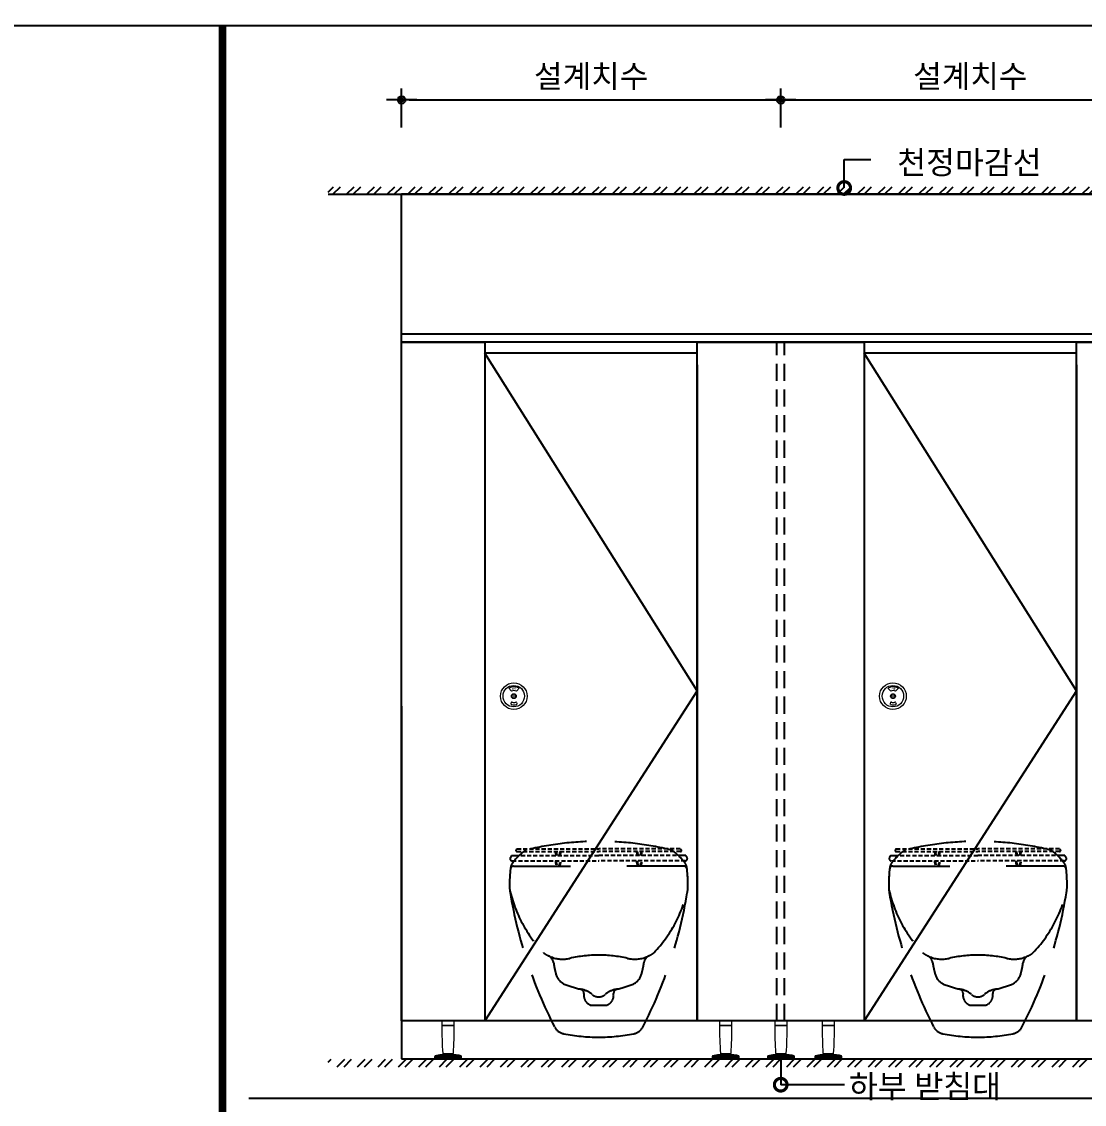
# Model space of a CAD drawing. Extents: x -256 to 8104, y -176 to 5714.
# Drawn here: x 2219 to 3621, y 4116 to 5543 of the extents above; entities that cross this region are included whole.
import ezdxf
from ezdxf.enums import TextEntityAlignment as Align

# ---------------------------------------------------------------- set-up
doc = ezdxf.new("R2010")
doc.units = 0
doc.header["$LTSCALE"] = 30
doc.linetypes.add('HIDDEN', pattern=[0.375, 0.25, -0.125])
doc.layers.get('0').update_dxf_attribs({"linetype": 'CONTINUOUS'})
doc.layers.get('DEFPOINTS').update_dxf_attribs({"linetype": 'CONTINUOUS'})
for name, color, linetype in [('DIM', 7, 'CONTINUOUS'), ('FIN', 5, 'CONTINUOUS'), ('HAT', 8, 'CONTINUOUS'), ('HID', 9, 'HIDDEN'), ('문자', 3, 'CONTINUOUS'), ('부자재', 4, 'CONTINUOUS'), ('잠금쇠(회전형)', 4, 'CONTINUOUS'), ('치수', 1, 'CONTINUOUS'), ('판넬', 2, 'CONTINUOUS'), ('해치', 8, 'CONTINUOUS')]:
    doc.layers.add(name, color=color, linetype=linetype)
doc.styles.add('HDW', font='gulim.ttc')
doc.styles.add('돋움', font='malgun.ttf')
doc.dimstyles.new('10', dxfattribs={"dimscale": 10, "dimtxt": 3, "dimasz": 1, "dimexe": 1.5, "dimexo": 2, "dimgap": 1, "dimtad": 1, "dimdec": 0, "dimlunit": 6, "dimtxsty": '돋움', "dimblk": 'DIMDOT', "dimcen": -1, "dimdle": 1.5, "dimclrt": 3, "dimazin": 3, "dimtfac": 1, "dimtdec": 0, "dimtix": 1, "dimtmove": 2, "dimatfit": 3, "dimldrblk": 'DIMDOT', "dimarcsym": 0})

# ---------------------------------------------------------------- blocks, each defined once
blk = doc.blocks.new('DIMDOT')
at = {"linetype": 'Continuous'}
blk.add_line((-2, 0), (2, 0), dxfattribs=at)
for radius in [0.5, 0.25]:
    blk.add_circle((0, 0), radius, dxfattribs=at)
blk = doc.blocks.new('*D368')
at = {"layer": 'DEFPOINTS', "color": 0}
for p in [(141693.7, 5653.9), (141193.7, 5597.6), (141693.7, 5597.6)]:
    blk.add_point(p, dxfattribs=at)
at = {"layer": 'DIM', "color": 0, "lineweight": -2, "ltscale": 10}
for p, q in [((141193.7, 5617.6), (141193.7, 5668.9)), ((141693.7, 5617.6), (141693.7, 5668.9)), ((141203.7, 5653.9), (141683.7, 5653.9))]:
    blk.add_line(p, q, dxfattribs=at)
at = {"layer": 'DIM', "color": 0, "lineweight": -2, "xscale": 10, "yscale": 10, "zscale": 10, "rotation": 180}
blk.add_blockref('DIMDOT', (141193.7, 5653.9), dxfattribs=at)
at = {"layer": 'DIM', "color": 0, "lineweight": -2, "xscale": 10, "yscale": 10, "zscale": 10}
blk.add_blockref('DIMDOT', (141693.7, 5653.9), dxfattribs=at)
at = {"layer": 'DIM', "color": 3, "insert": (141443.7, 5683.5), "char_height": 30, "attachment_point": 5, "style": '돋움'}
blk.add_mtext('설계치수', dxfattribs=at)
blk = doc.blocks.new('*D369')
at = {"layer": 'DEFPOINTS', "color": 0}
for p in [(142193.7, 5653.9), (141693.7, 5597.6), (142193.7, 5597.6)]:
    blk.add_point(p, dxfattribs=at)
at = {"layer": 'DIM', "color": 0, "lineweight": -2, "ltscale": 10}
for p, q in [((141693.7, 5617.6), (141693.7, 5668.9)), ((142193.7, 5617.6), (142193.7, 5668.9)), ((141703.7, 5653.9), (142183.7, 5653.9))]:
    blk.add_line(p, q, dxfattribs=at)
at = {"layer": 'DIM', "color": 0, "lineweight": -2, "xscale": 10, "yscale": 10, "zscale": 10, "rotation": 180}
blk.add_blockref('DIMDOT', (141693.7, 5653.9), dxfattribs=at)
at = {"layer": 'DIM', "color": 0, "lineweight": -2, "xscale": 10, "yscale": 10, "zscale": 10}
blk.add_blockref('DIMDOT', (142193.7, 5653.9), dxfattribs=at)
at = {"layer": 'DIM', "color": 3, "insert": (141943.7, 5683.5), "char_height": 30, "attachment_point": 5, "style": '돋움'}
blk.add_mtext('설계치수', dxfattribs=at)
blk = doc.blocks.new('A$C460A2A32')
at = {"color": 0}
for p, q in [((2.8, 20), (0.5, 16)), ((2.8, 20), (8.6, 20)), ((8.6, 20), (162.3, 20)), ((12.8, 32), (11.2, 30.4)), ((12.6, 27), (162.3, 27)), ((12.8, 32), (162.3, 32)), ((311.8, 32), (162.3, 32)), ((312, 27), (162.3, 27)), ((316, 20), (162.3, 20)), ((311.8, 32), (313.4, 30.4)), ((321.8, 20), (316, 20)), ((321.8, 20), (324.1, 16)), ((3.9, 10), (162.3, 10)), ((320.7, 10), (162.3, 10))]:
    blk.add_line(p, q, dxfattribs=at)
for centre, radius, start, end in [((12.6, 29), 2, 135, 270), ((108.9, 28.2), 26, 182.6717, 198.4118), ((107.4, 28.2), 23, 183.0205, 200.9186), ((68.6, 28.2), 23, 339.0814, 356.9795), ((67.1, 28.2), 26, 341.5882, 357.3283), ((257.5, 28.2), 26, 182.6717, 198.4118), ((256, 28.2), 23, 183.0205, 200.9186), ((217.2, 28.2), 23, 339.0814, 356.9795), ((215.7, 28.2), 26, 341.5882, 357.3283), ((312, 29), 2, 270, 45), ((3.9, 14), 4, 150.0107, 270), ((108.9, 10), 26, 180, 202.6199), ((107.4, 10), 23, 180, 205.7715), ((68.6, 10), 23, 334.2285, 0), ((67.1, 10), 26, 337.3801, 0), ((257.5, 10), 26, 180, 202.6199), ((256, 10), 23, 180, 205.7715), ((217.2, 10), 23, 334.2285, 0), ((215.7, 10), 26, 337.3801, 0), ((320.7, 14), 4, 270, 29.9893)]:
    blk.add_arc(centre, radius, start, end, dxfattribs=at)
blk = doc.blocks.new('_DOTSMALL')
at = {"color": 0, "linetype": 'ByBlock', "const_width": 0.5}
blk.add_lwpolyline([(-0.0625, 0, 1), (0.0625, 0, 1)], format="xyb", close=True, dxfattribs=at)
blk = doc.blocks.new('A$C63EC304E')
at = {"layer": '치수', "color": 1, "xscale": 2.5, "yscale": 2.5, "zscale": 2.5, "rotation": 234.3098741996962}
blk.add_blockref('_DOTSMALL', (0.31, 0.31), dxfattribs=at)
blk = doc.blocks.new('A$C2BC9653E')
at = {"layer": '치수', "xscale": 0.3333333333333333, "yscale": 0.3333333333333333, "zscale": 0.3333333333333333}
blk.add_blockref('A$C63EC304E', (0, 0), dxfattribs=at)
blk = doc.blocks.new('A$C7FC71301')
at = {"layer": '치수', "rotation": 180}
blk.add_blockref('A$C2BC9653E', (0.208, 0.208), dxfattribs=at)
blk = doc.blocks.new('A$C4A20372B')
at = {"layer": '치수'}
blk.add_blockref('A$C7FC71301', (0, 0), dxfattribs=at)
blk = doc.blocks.new('A$C566469F5')
at = {"layer": '치수'}
blk.add_blockref('A$C4A20372B', (0, 0), dxfattribs=at)
blk = doc.blocks.new('A$C7E317CD4')
at = {"layer": '해치', "xscale": 2, "yscale": 2, "zscale": 2}
blk.add_blockref('A$C566469F5', (0, 0), dxfattribs=at)
blk = doc.blocks.new('A$C601D7F27')
at = {"layer": '치수'}
blk.add_blockref('A$C7E317CD4', (0, 0), dxfattribs=at)
blk = doc.blocks.new('A$C38802C08')
at = {"layer": '치수'}
blk.add_blockref('A$C601D7F27', (0, 0), dxfattribs=at)
blk = doc.blocks.new('BASIC_14', base_point=(138473.5, 213.7))
at = {"layer": 'HAT'}
h = blk.add_hatch(dxfattribs=at)
h.set_pattern_fill('ANSI32', color=256, scale=2, style=0)
h.set_pattern_definition([(45, (129857.61, -103.52), (-13.470384, 13.470384), []), (45, (129866.59, -103.52), (-13.470384, 13.470384), [])])
h.paths.add_polyline_path([(141097, 5539.5), (142790.6, 5539.5), (142790.6, 5529.5), (141097, 5529.5)])
h = blk.add_hatch(dxfattribs=at)
h.set_pattern_fill('ANSI32', color=256, scale=2, style=0)
h.set_pattern_definition([(45, (129857.61, 78.46), (-13.470384, 13.470384), []), (45, (129866.59, 78.46), (-13.470384, 13.470384), [])])
h.paths.add_polyline_path([(141097, 4379.2), (142790.6, 4379.2), (142790.6, 4389.2), (141097, 4389.2)])
at = {"color": 2}
blk.add_line((141097, 5529.5), (142790.6, 5529.5), dxfattribs=at)
for p, q in [((141193.7, 4868.3), (141193.7, 5529.5)), ((141193.7, 4854.6), (141193.7, 4389.7)), ((141193.7, 4389.7), (142693.7, 4389.7))]:
    blk.add_line(p, q)
at = {"color": 8}
blk.add_line((140992.3, 4337.9), (144340.1, 4337.9), dxfattribs=at)
at = {"color": 8, "const_width": 10}
blk.add_lwpolyline([(140957.6, 2983), (140957.6, 5752.1)], dxfattribs=at)
at = {"color": 2}
for points in [[(138472.8, 5752.1), (145725.1, 5752.1), (145725.1, 213.8), (138472.8, 213.8)], [(138472.8, 5752.1), (145725.1, 5752.1), (145725.1, 213.8), (138472.8, 213.8)], [(138472.8, 5752.1), (146454.7, 5752.1), (146454.7, 213.8), (138472.8, 213.8)], [(141193.7, 5345.7), (142693.7, 5345.7), (142693.7, 5334.7), (141193.7, 5334.7)]]:
    blk.add_lwpolyline(points, close=True, dxfattribs=at)
at = {"layer": 'FIN', "color": 4, "linetype": 'Continuous', "lineweight": 15}
for p, q in [((141247.1, 4439.7), (141263, 4439.7)), ((141613.2, 4439.7), (141629.1, 4439.7)), ((141686, 4439.7), (141702, 4439.7)), ((141748.5, 4439.7), (141764.4, 4439.7)), ((141247, 4439.4), (141247, 4439.4)), ((141247.1, 4433.6), (141262.9, 4433.6)), ((141263.2, 4433.8), (141263.1, 4439.4)), ((141613.1, 4439.4), (141613.1, 4439.4)), ((141613.3, 4433.6), (141629, 4433.6)), ((141629.3, 4433.8), (141629.2, 4439.4)), ((141686, 4439.4), (141686, 4439.4)), ((141686.1, 4433.6), (141701.9, 4433.6)), ((141702.2, 4433.8), (141702.1, 4439.4)), ((141748.4, 4439.4), (141748.4, 4439.4)), ((141748.6, 4433.6), (141764.4, 4433.6)), ((141764.6, 4433.8), (141764.5, 4439.4)), ((141248, 4396.8), (141248.6, 4396.2)), ((141261.5, 4396.2), (141262.1, 4396.8)), ((141614.1, 4396.8), (141614.7, 4396.2)), ((141627.6, 4396.2), (141628.2, 4396.8)), ((141687, 4396.8), (141687.6, 4396.2)), ((141700.4, 4396.2), (141701.1, 4396.8)), ((141749.4, 4396.8), (141750, 4396.2)), ((141762.9, 4396.2), (141763.5, 4396.8)), ((141237.8, 4393.6), (141237.2, 4392.4)), ((141237.2, 4392.4), (141237.2, 4391.1)), ((141237.2, 4391.1), (141237.2, 4389.7)), ((141237.2, 4389.7), (141272.8, 4389.7)), ((141261.5, 4396.2), (141248.6, 4396.2)), ((141249.5, 4395.9), (141248.9, 4395.2)), ((141261.2, 4395.2), (141248.9, 4395.2)), ((141249.5, 4396.2), (141249.5, 4395.9)), ((141249.5, 4395.9), (141260.6, 4395.9)), ((141260.6, 4395.9), (141260.6, 4396.2)), ((141261.2, 4395.2), (141260.6, 4395.9)), ((141272.8, 4392.4), (141272.3, 4393.6)), ((141272.8, 4391.1), (141272.8, 4392.4)), ((141272.8, 4389.7), (141272.8, 4391.1)), ((141603.9, 4393.6), (141603.3, 4392.4)), ((141603.3, 4392.4), (141603.3, 4391.1)), ((141603.3, 4391.1), (141603.3, 4389.7)), ((141603.3, 4389.7), (141639, 4389.7)), ((141627.6, 4396.2), (141614.7, 4396.2)), ((141615.6, 4395.9), (141615, 4395.2)), ((141627.3, 4395.2), (141615, 4395.2)), ((141615.6, 4396.2), (141615.6, 4395.9)), ((141615.6, 4395.9), (141626.7, 4395.9)), ((141626.7, 4395.9), (141626.7, 4396.2)), ((141627.3, 4395.2), (141626.7, 4395.9)), ((141639, 4392.4), (141638.4, 4393.6)), ((141639, 4391.1), (141639, 4392.4)), ((141639, 4389.7), (141639, 4391.1)), ((141676.8, 4393.6), (141676.2, 4392.4)), ((141676.2, 4392.4), (141676.2, 4391.1)), ((141676.2, 4391.1), (141676.2, 4389.7)), ((141676.2, 4389.7), (141711.8, 4389.7)), ((141700.4, 4396.2), (141687.6, 4396.2)), ((141688.5, 4395.9), (141687.9, 4395.2)), ((141700.2, 4395.2), (141687.9, 4395.2)), ((141688.5, 4396.2), (141688.5, 4395.9)), ((141688.5, 4395.9), (141699.6, 4395.9)), ((141699.6, 4395.9), (141699.6, 4396.2)), ((141700.2, 4395.2), (141699.6, 4395.9)), ((141711.8, 4392.4), (141711.3, 4393.6)), ((141711.8, 4391.1), (141711.8, 4392.4)), ((141711.8, 4389.7), (141711.8, 4391.1)), ((141739.2, 4393.6), (141738.7, 4392.4)), ((141738.7, 4392.4), (141738.7, 4391.1)), ((141738.7, 4391.1), (141738.7, 4389.7)), ((141738.7, 4389.7), (141774.3, 4389.7)), ((141762.9, 4396.2), (141750, 4396.2)), ((141750.9, 4395.9), (141750.3, 4395.2)), ((141762.6, 4395.2), (141750.3, 4395.2)), ((141750.9, 4396.2), (141750.9, 4395.9)), ((141750.9, 4395.9), (141762, 4395.9)), ((141762, 4395.9), (141762, 4396.2)), ((141762.6, 4395.2), (141762, 4395.9)), ((141774.3, 4392.4), (141773.7, 4393.6)), ((141774.3, 4391.1), (141774.3, 4392.4)), ((141774.3, 4389.7), (141774.3, 4391.1))]:
    blk.add_line(p, q, dxfattribs=at)
at = {"layer": 'FIN', "linetype": 'Continuous', "lineweight": 15}
for p, q in [((141263.2, 4433.3), (141246.8, 4433.3)), ((141246.9, 4433.8), (141263.2, 4433.8)), ((141613, 4433.8), (141629.3, 4433.8)), ((141629.3, 4433.3), (141613, 4433.3)), ((141685.8, 4433.8), (141702.2, 4433.8)), ((141702.2, 4433.3), (141685.8, 4433.3)), ((141748.3, 4433.8), (141764.6, 4433.8)), ((141764.7, 4433.3), (141748.3, 4433.3)), ((141248, 4396.8), (141262.1, 4396.8)), ((141614.1, 4396.8), (141628.2, 4396.8)), ((141687, 4396.8), (141701.1, 4396.8)), ((141749.4, 4396.8), (141763.5, 4396.8)), ((141272.8, 4392.4), (141237.2, 4392.4)), ((141272.8, 4391.1), (141237.2, 4391.1)), ((141237.2, 4391.1), (141272.8, 4391.1)), ((141237.8, 4393.6), (141272.3, 4393.6)), ((141238.7, 4389.6), (141238.7, 4389.7)), ((141238.7, 4389.6), (141238.7, 4389.7)), ((141239.9, 4389.6), (141238.7, 4389.6)), ((141238.7, 4389.6), (141238.7, 4389.6)), ((141239.9, 4389.6), (141239.9, 4389.7)), ((141239.9, 4389.6), (141239.9, 4389.7)), ((141239.9, 4389.6), (141239.9, 4389.6)), ((141263.6, 4395.1), (141246.5, 4395.1)), ((141246.7, 4395.1), (141263.3, 4395.1)), ((141257.1, 4389.6), (141257.1, 4389.7)), ((141257.7, 4389.6), (141257.1, 4389.6)), ((141257.7, 4389.6), (141257.7, 4389.7)), ((141258.5, 4389.6), (141258.5, 4389.7)), ((141258.5, 4389.6), (141258.5, 4389.7)), ((141258.5, 4389.6), (141258.5, 4389.7)), ((141258.6, 4389.6), (141258.6, 4389.7)), ((141258.8, 4389.6), (141258.6, 4389.6)), ((141258.8, 4389.6), (141258.8, 4389.7)), ((141258.9, 4389.6), (141258.8, 4389.6)), ((141258.9, 4389.6), (141258.9, 4389.7)), ((141259, 4389.6), (141258.9, 4389.6)), ((141259, 4389.6), (141259, 4389.7)), ((141259, 4389.6), (141259, 4389.7)), ((141259, 4389.6), (141259, 4389.7)), ((141259, 4389.6), (141259, 4389.6)), ((141259, 4389.6), (141259, 4389.6)), ((141259.2, 4389.6), (141259.2, 4389.7)), ((141259.4, 4389.6), (141259.4, 4389.7)), ((141259.4, 4389.6), (141259.4, 4389.7)), ((141259.5, 4389.6), (141259.5, 4389.7)), ((141259.6, 4389.6), (141259.5, 4389.6)), ((141259.5, 4389.6), (141259.5, 4389.6)), ((141259.6, 4389.6), (141259.6, 4389.7)), ((141259.6, 4389.6), (141259.6, 4389.7)), ((141259.6, 4389.6), (141259.6, 4389.6)), ((141269.9, 4389.6), (141269.9, 4389.7)), ((141270.1, 4389.6), (141270.1, 4389.7)), ((141270.5, 4389.6), (141270.5, 4389.7)), ((141271, 4389.6), (141271, 4389.7)), ((141271.2, 4389.6), (141271.2, 4389.7)), ((141639, 4392.4), (141603.3, 4392.4)), ((141639, 4391.1), (141603.3, 4391.1)), ((141603.3, 4391.1), (141639, 4391.1)), ((141603.9, 4393.6), (141638.4, 4393.6)), ((141604.8, 4389.6), (141604.8, 4389.7)), ((141604.8, 4389.6), (141604.8, 4389.7)), ((141606, 4389.6), (141604.8, 4389.6)), ((141604.8, 4389.6), (141604.8, 4389.6)), ((141606, 4389.6), (141606, 4389.7)), ((141606, 4389.6), (141606, 4389.7)), ((141606, 4389.6), (141606, 4389.6)), ((141629.7, 4395.1), (141612.6, 4395.1)), ((141612.8, 4395.1), (141629.5, 4395.1)), ((141623.2, 4389.6), (141623.2, 4389.7)), ((141623.8, 4389.6), (141623.2, 4389.6)), ((141623.8, 4389.6), (141623.8, 4389.7)), ((141624.6, 4389.6), (141624.6, 4389.7)), ((141624.6, 4389.6), (141624.6, 4389.7)), ((141624.6, 4389.6), (141624.6, 4389.7)), ((141624.7, 4389.6), (141624.7, 4389.7)), ((141624.9, 4389.6), (141624.7, 4389.6)), ((141624.9, 4389.6), (141624.9, 4389.7)), ((141625, 4389.6), (141624.9, 4389.6)), ((141625, 4389.6), (141625, 4389.7)), ((141625.1, 4389.6), (141625, 4389.6)), ((141625.1, 4389.6), (141625.1, 4389.7)), ((141625.1, 4389.6), (141625.1, 4389.7)), ((141625.1, 4389.6), (141625.1, 4389.6)), ((141625.2, 4389.6), (141625.1, 4389.6)), ((141625.2, 4389.6), (141625.2, 4389.7)), ((141625.3, 4389.6), (141625.3, 4389.7)), ((141625.6, 4389.6), (141625.6, 4389.7)), ((141625.6, 4389.6), (141625.6, 4389.7)), ((141625.6, 4389.6), (141625.6, 4389.7)), ((141625.7, 4389.6), (141625.6, 4389.6)), ((141625.6, 4389.6), (141625.6, 4389.6)), ((141625.7, 4389.6), (141625.7, 4389.7)), ((141625.8, 4389.6), (141625.7, 4389.6)), ((141625.8, 4389.6), (141625.8, 4389.7)), ((141636, 4389.6), (141636, 4389.7)), ((141636.2, 4389.6), (141636.2, 4389.7)), ((141636.7, 4389.6), (141636.7, 4389.7)), ((141637.1, 4389.6), (141637.1, 4389.7)), ((141637.3, 4389.6), (141637.3, 4389.7)), ((141711.8, 4392.4), (141676.2, 4392.4)), ((141711.8, 4391.1), (141676.2, 4391.1)), ((141676.2, 4391.1), (141711.8, 4391.1)), ((141676.8, 4393.6), (141711.3, 4393.6)), ((141677.7, 4389.6), (141677.7, 4389.7)), ((141677.7, 4389.6), (141677.7, 4389.7)), ((141678.9, 4389.6), (141677.7, 4389.6)), ((141677.7, 4389.6), (141677.7, 4389.6)), ((141678.9, 4389.6), (141678.9, 4389.7)), ((141678.9, 4389.6), (141678.9, 4389.7)), ((141678.9, 4389.6), (141678.9, 4389.6)), ((141702.5, 4395.1), (141685.5, 4395.1)), ((141685.7, 4395.1), (141702.3, 4395.1)), ((141696.1, 4389.6), (141696.1, 4389.7)), ((141696.6, 4389.6), (141696.1, 4389.6)), ((141696.6, 4389.6), (141696.6, 4389.7)), ((141697.5, 4389.6), (141697.5, 4389.7)), ((141697.5, 4389.6), (141697.5, 4389.7)), ((141697.5, 4389.6), (141697.5, 4389.7)), ((141697.6, 4389.6), (141697.6, 4389.7)), ((141697.8, 4389.6), (141697.6, 4389.6)), ((141697.8, 4389.6), (141697.8, 4389.7)), ((141697.9, 4389.6), (141697.8, 4389.6)), ((141697.9, 4389.6), (141697.9, 4389.7)), ((141698, 4389.6), (141697.9, 4389.6)), ((141698, 4389.6), (141698, 4389.7)), ((141698, 4389.6), (141698, 4389.7)), ((141698, 4389.6), (141698, 4389.7)), ((141698, 4389.6), (141698, 4389.6)), ((141698, 4389.6), (141698, 4389.6)), ((141698.2, 4389.6), (141698.2, 4389.7)), ((141698.4, 4389.6), (141698.4, 4389.7)), ((141698.4, 4389.6), (141698.4, 4389.7)), ((141698.5, 4389.6), (141698.4, 4389.6)), ((141698.5, 4389.6), (141698.5, 4389.7)), ((141698.6, 4389.6), (141698.5, 4389.6)), ((141698.6, 4389.6), (141698.6, 4389.7)), ((141698.6, 4389.6), (141698.6, 4389.7)), ((141698.6, 4389.6), (141698.6, 4389.6)), ((141708.9, 4389.6), (141708.9, 4389.7)), ((141709.1, 4389.6), (141709.1, 4389.7)), ((141709.5, 4389.6), (141709.5, 4389.7)), ((141710, 4389.6), (141710, 4389.7)), ((141710.2, 4389.6), (141710.2, 4389.7)), ((141774.3, 4392.4), (141738.7, 4392.4)), ((141774.3, 4391.1), (141738.7, 4391.1)), ((141738.7, 4391.1), (141774.3, 4391.1)), ((141739.2, 4393.6), (141773.7, 4393.6)), ((141740.1, 4389.6), (141740.1, 4389.7)), ((141740.1, 4389.6), (141740.1, 4389.7)), ((141741.4, 4389.6), (141740.1, 4389.6)), ((141740.1, 4389.6), (141740.1, 4389.6)), ((141741.4, 4389.6), (141741.4, 4389.7)), ((141741.4, 4389.6), (141741.4, 4389.7)), ((141741.4, 4389.6), (141741.4, 4389.6)), ((141765, 4395.1), (141747.9, 4395.1)), ((141748.2, 4395.1), (141764.8, 4395.1)), ((141758.5, 4389.6), (141758.5, 4389.7)), ((141759.1, 4389.6), (141758.5, 4389.6)), ((141759.1, 4389.6), (141759.1, 4389.7)), ((141759.9, 4389.6), (141759.9, 4389.7)), ((141759.9, 4389.6), (141759.9, 4389.7)), ((141759.9, 4389.6), (141759.9, 4389.7)), ((141760, 4389.6), (141760, 4389.7)), ((141760.3, 4389.6), (141760, 4389.6)), ((141760.3, 4389.6), (141760.3, 4389.7)), ((141760.3, 4389.6), (141760.3, 4389.7)), ((141760.4, 4389.6), (141760.3, 4389.6)), ((141760.3, 4389.6), (141760.3, 4389.6)), ((141760.4, 4389.6), (141760.4, 4389.7)), ((141760.5, 4389.6), (141760.4, 4389.6)), ((141760.5, 4389.6), (141760.5, 4389.7)), ((141760.5, 4389.6), (141760.5, 4389.7)), ((141760.5, 4389.6), (141760.5, 4389.6)), ((141760.7, 4389.6), (141760.7, 4389.7)), ((141760.9, 4389.6), (141760.9, 4389.7)), ((141760.9, 4389.6), (141760.9, 4389.7)), ((141761, 4389.6), (141760.9, 4389.6)), ((141761, 4389.6), (141761, 4389.7)), ((141761, 4389.6), (141761, 4389.7)), ((141761, 4389.6), (141761, 4389.6)), ((141761.1, 4389.6), (141761, 4389.6)), ((141761.1, 4389.6), (141761.1, 4389.7)), ((141771.3, 4389.6), (141771.3, 4389.7)), ((141771.6, 4389.6), (141771.6, 4389.7)), ((141772, 4389.6), (141772, 4389.7)), ((141772.4, 4389.6), (141772.4, 4389.7)), ((141772.6, 4389.6), (141772.6, 4389.7))]:
    blk.add_line(p, q, dxfattribs=at)
at = {"layer": 'FIN', "color": 4, "linetype": 'Continuous', "lineweight": 15}
for points in [[(141247.1, 4439.7, 0.124037), (141247, 4439.4, -0.001096), (141247, 4439.4), (141246.9, 4433.8)], [(141613.2, 4439.7, 0.124037), (141613.1, 4439.4, -0.001096), (141613.1, 4439.4), (141613, 4433.8)], [(141686, 4439.7, 0.124037), (141686, 4439.4, -0.001096), (141686, 4439.4), (141685.8, 4433.8)], [(141748.5, 4439.7, 0.124037), (141748.4, 4439.4, -0.001096), (141748.4, 4439.4), (141748.3, 4433.8)]]:
    blk.add_lwpolyline(points, format="xyb", dxfattribs=at)
at = {"layer": 'FIN', "color": 4, "linetype": 'Continuous', "lineweight": 15, "flags": 128}
for points in [[(141263.1, 4439.4, 0.118135), (141263, 4439.7, 0.118135)], [(141629.2, 4439.4, 0.118135), (141629.1, 4439.7, 0.118135)], [(141702.1, 4439.4, 0.118135), (141702, 4439.7, 0.118135)], [(141764.5, 4439.4, 0.118135), (141764.4, 4439.7, 0.118135)]]:
    blk.add_lwpolyline(points, format="xyb", dxfattribs=at)
at = {"layer": 'FIN', "color": 4, "linetype": 'Continuous', "lineweight": 15}
for centre, radius, start, end in [((141247.1, 4433.3), 0.292, 90, 179.3579), ((141247.1, 4433.8), 0.292, 179.2415, 270), ((141825.5, 4433), 578.7, 179.9718, 183.5859), ((140709.1, 4432.2), 554.1, 356.3354, 0.1097), ((141262.9, 4433.8), 0.292, 270, 0.7585), ((141262.9, 4433.3), 0.292, 0.6421, 90), ((141613.3, 4433.8), 0.292, 179.2415, 270), ((141613.3, 4433.3), 0.292, 90, 179.3579), ((142191.7, 4433), 578.7, 179.9718, 183.5859), ((141075.2, 4432.2), 554.1, 356.3354, 0.1097), ((141629, 4433.8), 0.292, 270, 0.7585), ((141629, 4433.3), 0.292, 0.6421, 90), ((141686.1, 4433.8), 0.292, 179.2415, 270), ((141686.1, 4433.3), 0.292, 90, 179.3579), ((142264.5, 4433), 578.7, 179.9718, 183.5859), ((141148.1, 4432.2), 554.1, 356.3354, 0.1097), ((141701.9, 4433.8), 0.292, 270, 0.7585), ((141701.9, 4433.3), 0.292, 0.6421, 90), ((141748.6, 4433.8), 0.292, 179.2415, 270), ((141748.6, 4433.3), 0.292, 90, 179.3579), ((142327, 4433), 578.7, 179.9718, 183.5859), ((141210.5, 4432.2), 554.1, 356.3354, 0.1097), ((141764.4, 4433.8), 0.292, 270, 0.7585), ((141764.4, 4433.3), 0.292, 0.6421, 90), ((141249.5, 4351.4), 43.8, 93.8991, 105.5006), ((141249.5, 4361.9), 33.3, 91.0115, 94.7479), ((141246.7, 4394.9), 0.175, 94.7479, 116.6788), ((141260.6, 4361.9), 33.3, 85.2521, 88.9885), ((141263.3, 4394.9), 0.175, 63.3212, 85.2521), ((141260.6, 4351.4), 43.8, 80.5831, 86.1009), ((141260.6, 4351.4), 43.8, 74.4994, 78.127), ((141615.6, 4351.4), 43.8, 93.8991, 105.5006), ((141615.6, 4361.9), 33.3, 91.0115, 94.7479), ((141612.9, 4394.9), 0.175, 94.7479, 116.6788), ((141626.7, 4361.9), 33.3, 85.2521, 88.9885), ((141629.4, 4394.9), 0.175, 63.3212, 85.2521), ((141626.7, 4351.4), 43.8, 80.5831, 86.1009), ((141626.7, 4351.4), 43.8, 74.4994, 78.127), ((141688.5, 4351.4), 43.8, 93.8991, 105.5006), ((141685.7, 4394.9), 0.175, 94.7479, 116.6788), ((141688.5, 4361.9), 33.3, 91.0115, 94.7479), ((141699.6, 4361.9), 33.3, 85.2521, 88.9885), ((141702.3, 4394.9), 0.175, 63.3212, 85.2521), ((141699.6, 4351.4), 43.8, 80.5831, 86.1009), ((141699.6, 4351.4), 43.8, 74.4994, 78.127), ((141750.9, 4351.4), 43.8, 93.8991, 105.5006), ((141748.2, 4394.9), 0.175, 94.7479, 116.6788), ((141750.9, 4361.9), 33.3, 91.0115, 94.7479), ((141762, 4361.9), 33.3, 85.2521, 88.9885), ((141764.8, 4394.9), 0.175, 63.3212, 85.2521), ((141762, 4351.4), 43.8, 80.5831, 86.1009), ((141762, 4351.4), 43.8, 74.4994, 78.127)]:
    blk.add_arc(centre, radius, start, end, dxfattribs=at)
at = {"layer": 'FIN', "linetype": 'Continuous', "lineweight": 15}
for points, knots in [([(141258.6, 4389.6), (141258.5, 4389.6), (141258.5, 4389.6), (141258.5, 4389.6), (141258.5, 4389.6)], [0, 0, 0, 0, 0.561741, 1, 1, 1, 1]), ([(141258.5, 4389.6), (141258.5, 4389.6), (141258.5, 4389.6), (141258.5, 4389.6), (141258.5, 4389.6)], [0, 0, 0, 0, 0.557964, 1, 1, 1, 1]), ([(141259.2, 4389.6), (141259.2, 4389.6), (141259.1, 4389.6), (141259.1, 4389.6), (141259, 4389.6)], [0, 0, 0, 0, 0.560188, 1, 1, 1, 1]), ([(141259.4, 4389.6), (141259.4, 4389.6), (141259.3, 4389.6), (141259.3, 4389.6), (141259.2, 4389.6)], [0, 0, 0, 0, 0.559958, 1, 1, 1, 1]), ([(141270.1, 4389.6), (141270, 4389.6), (141269.9, 4389.6), (141269.9, 4389.6), (141269.9, 4389.6)], [0, 0, 0, 0, 0.558554, 1, 1, 1, 1]), ([(141270.3, 4389.6), (141270.2, 4389.6), (141270.1, 4389.6), (141270, 4389.6), (141270, 4389.6)], [0, 0, 0, 0, 0.558511, 1, 1, 1, 1]), ([(141270.5, 4389.6), (141270.5, 4389.6), (141270.3, 4389.6), (141270.2, 4389.6), (141270.1, 4389.6)], [0, 0, 0, 0, 0.559859, 1, 1, 1, 1]), ([(141271, 4389.6), (141270.9, 4389.6), (141270.8, 4389.6), (141270.6, 4389.6), (141270.5, 4389.6)], [0, 0, 0, 0, 0.558977, 1, 1, 1, 1]), ([(141271.2, 4389.6), (141271.2, 4389.6), (141271.2, 4389.6), (141271, 4389.6), (141271, 4389.6)], [0, 0, 0, 0, 0.559094, 1, 1, 1, 1]), ([(141624.7, 4389.6), (141624.7, 4389.6), (141624.6, 4389.6), (141624.6, 4389.6), (141624.6, 4389.6)], [0, 0, 0, 0, 0.561741, 1, 1, 1, 1]), ([(141624.6, 4389.6), (141624.6, 4389.6), (141624.6, 4389.6), (141624.6, 4389.6), (141624.6, 4389.6)], [0, 0, 0, 0, 0.557964, 1, 1, 1, 1]), ([(141625.3, 4389.6), (141625.3, 4389.6), (141625.2, 4389.6), (141625.2, 4389.6), (141625.2, 4389.6)], [0, 0, 0, 0, 0.560188, 1, 1, 1, 1]), ([(141625.6, 4389.6), (141625.5, 4389.6), (141625.4, 4389.6), (141625.4, 4389.6), (141625.3, 4389.6)], [0, 0, 0, 0, 0.559958, 1, 1, 1, 1]), ([(141636.2, 4389.6), (141636.2, 4389.6), (141636, 4389.6), (141636, 4389.6), (141636, 4389.6)], [0, 0, 0, 0, 0.558554, 1, 1, 1, 1]), ([(141636.4, 4389.6), (141636.3, 4389.6), (141636.2, 4389.6), (141636.2, 4389.6), (141636.1, 4389.6)], [0, 0, 0, 0, 0.558511, 1, 1, 1, 1]), ([(141636.7, 4389.6), (141636.6, 4389.6), (141636.4, 4389.6), (141636.3, 4389.6), (141636.2, 4389.6)], [0, 0, 0, 0, 0.559859, 1, 1, 1, 1]), ([(141637.1, 4389.6), (141637, 4389.6), (141636.9, 4389.6), (141636.7, 4389.6), (141636.7, 4389.6)], [0, 0, 0, 0, 0.558977, 1, 1, 1, 1]), ([(141637.3, 4389.6), (141637.3, 4389.6), (141637.3, 4389.6), (141637.2, 4389.6), (141637.1, 4389.6)], [0, 0, 0, 0, 0.559094, 1, 1, 1, 1]), ([(141697.6, 4389.6), (141697.5, 4389.6), (141697.5, 4389.6), (141697.5, 4389.6), (141697.5, 4389.6)], [0, 0, 0, 0, 0.561741, 1, 1, 1, 1]), ([(141697.5, 4389.6), (141697.5, 4389.6), (141697.5, 4389.6), (141697.5, 4389.6), (141697.5, 4389.6)], [0, 0, 0, 0, 0.557964, 1, 1, 1, 1]), ([(141698.2, 4389.6), (141698.2, 4389.6), (141698.1, 4389.6), (141698.1, 4389.6), (141698, 4389.6)], [0, 0, 0, 0, 0.560188, 1, 1, 1, 1]), ([(141698.4, 4389.6), (141698.4, 4389.6), (141698.3, 4389.6), (141698.2, 4389.6), (141698.2, 4389.6)], [0, 0, 0, 0, 0.559958, 1, 1, 1, 1]), ([(141709.1, 4389.6), (141709, 4389.6), (141708.9, 4389.6), (141708.9, 4389.6), (141708.9, 4389.6)], [0, 0, 0, 0, 0.558554, 1, 1, 1, 1]), ([(141709.3, 4389.6), (141709.2, 4389.6), (141709.1, 4389.6), (141709, 4389.6), (141709, 4389.6)], [0, 0, 0, 0, 0.558511, 1, 1, 1, 1]), ([(141709.5, 4389.6), (141709.5, 4389.6), (141709.3, 4389.6), (141709.2, 4389.6), (141709.1, 4389.6)], [0, 0, 0, 0, 0.559859, 1, 1, 1, 1]), ([(141710, 4389.6), (141709.9, 4389.6), (141709.8, 4389.6), (141709.6, 4389.6), (141709.5, 4389.6)], [0, 0, 0, 0, 0.558977, 1, 1, 1, 1]), ([(141710.2, 4389.6), (141710.2, 4389.6), (141710.2, 4389.6), (141710, 4389.6), (141710, 4389.6)], [0, 0, 0, 0, 0.559094, 1, 1, 1, 1]), ([(141760, 4389.6), (141760, 4389.6), (141760, 4389.6), (141760, 4389.6), (141759.9, 4389.6)], [0, 0, 0, 0, 0.561741, 1, 1, 1, 1]), ([(141759.9, 4389.6), (141759.9, 4389.6), (141759.9, 4389.6), (141759.9, 4389.6), (141759.9, 4389.6)], [0, 0, 0, 0, 0.557964, 1, 1, 1, 1]), ([(141760.7, 4389.6), (141760.6, 4389.6), (141760.6, 4389.6), (141760.5, 4389.6), (141760.5, 4389.6)], [0, 0, 0, 0, 0.560188, 1, 1, 1, 1]), ([(141760.9, 4389.6), (141760.8, 4389.6), (141760.8, 4389.6), (141760.7, 4389.6), (141760.7, 4389.6)], [0, 0, 0, 0, 0.559958, 1, 1, 1, 1]), ([(141771.6, 4389.6), (141771.5, 4389.6), (141771.4, 4389.6), (141771.4, 4389.6), (141771.3, 4389.6)], [0, 0, 0, 0, 0.558554, 1, 1, 1, 1]), ([(141771.7, 4389.6), (141771.7, 4389.6), (141771.5, 4389.6), (141771.5, 4389.6), (141771.4, 4389.6)], [0, 0, 0, 0, 0.558511, 1, 1, 1, 1]), ([(141772, 4389.6), (141771.9, 4389.6), (141771.7, 4389.6), (141771.6, 4389.6), (141771.6, 4389.6)], [0, 0, 0, 0, 0.559859, 1, 1, 1, 1]), ([(141772.4, 4389.6), (141772.4, 4389.6), (141772.2, 4389.6), (141772.1, 4389.6), (141772, 4389.6)], [0, 0, 0, 0, 0.558977, 1, 1, 1, 1]), ([(141772.6, 4389.6), (141772.6, 4389.6), (141772.6, 4389.6), (141772.5, 4389.6), (141772.4, 4389.6)], [0, 0, 0, 0, 0.559094, 1, 1, 1, 1])]:
    blk.add_open_spline(points, degree=3, knots=knots, dxfattribs=at)
for points in [[(141258.5, 4389.6), (141258.5, 4389.6)], [(141624.7, 4389.6), (141624.6, 4389.6)], [(141697.5, 4389.6), (141697.5, 4389.6)], [(141760, 4389.6), (141760, 4389.6)]]:
    blk.add_open_spline(points, degree=1, dxfattribs=at)
at = {"layer": 'FIN', "color": 4, "linetype": 'Continuous', "lineweight": 15}
for points, knots in [([(141267.7, 4394.6), (141267.7, 4394.6), (141267.7, 4394.6), (141267.8, 4394.6), (141267.8, 4394.6), (141267.8, 4394.6)], [0, 0, 0, 0, 0.110152, 0.664814, 1, 1, 1, 1]), ([(141267.8, 4394.6), (141267.8, 4394.6), (141267.9, 4394.6), (141267.9, 4394.6), (141268, 4394.6), (141268.1, 4394.5), (141268.2, 4394.5), (141268.2, 4394.5)], [0, 0, 0, 0, 0.2159727, 0.4318558, 0.6498983, 0.8698049, 1, 1, 1, 1]), ([(141268.2, 4394.5), (141268.2, 4394.5), (141268.4, 4394.5), (141268.5, 4394.4), (141268.5, 4394.4)], [0, 0, 0, 0, 0.405872, 1, 1, 1, 1]), ([(141268.5, 4394.5), (141268.5, 4394.5), (141268.4, 4394.5), (141268.2, 4394.5), (141268.2, 4394.5)], [0, 0, 0, 0, 0.585266, 1, 1, 1, 1]), ([(141268.2, 4394.5), (141268.2, 4394.5), (141268.2, 4394.5), (141268.2, 4394.5), (141268.2, 4394.5)], [0, 0, 0, 0, 0.495973, 1, 1, 1, 1]), ([(141269.9, 4394.2), (141269.7, 4394.2), (141269.2, 4394.3), (141268.8, 4394.4), (141268.5, 4394.5)], [0, 0, 0, 0, 0.528575, 1, 1, 1, 1]), ([(141268.5, 4394.4), (141268.5, 4394.4), (141268.5, 4394.4), (141268.5, 4394.4), (141268.5, 4394.4)], [0, 0, 0, 0, 0.517301, 1, 1, 1, 1]), ([(141268.5, 4394.4), (141268.8, 4394.4), (141269.2, 4394.3), (141269.7, 4394.2), (141269.9, 4394.2)], [0, 0, 0, 0, 0.470682, 1, 1, 1, 1]), ([(141269.9, 4394.2), (141269.9, 4394.2), (141269.9, 4394.2), (141269.9, 4394.2), (141269.9, 4394.2)], [0, 0, 0, 0, 0.529757, 1, 1, 1, 1]), ([(141633.9, 4394.6), (141633.9, 4394.6), (141634, 4394.6), (141634.1, 4394.6), (141634.2, 4394.6), (141634.3, 4394.5), (141634.3, 4394.5), (141634.3, 4394.5)], [0, 0, 0, 0, 0.2159727, 0.4318558, 0.6498983, 0.8698049, 1, 1, 1, 1]), ([(141633.9, 4394.6), (141633.9, 4394.6), (141633.9, 4394.6), (141633.9, 4394.6), (141633.9, 4394.6), (141633.9, 4394.6)], [0, 0, 0, 0, 0.110152, 0.664814, 1, 1, 1, 1]), ([(141634.3, 4394.5), (141634.4, 4394.5), (141634.5, 4394.5), (141634.6, 4394.4), (141634.7, 4394.4)], [0, 0, 0, 0, 0.405872, 1, 1, 1, 1]), ([(141634.7, 4394.5), (141634.6, 4394.5), (141634.5, 4394.5), (141634.4, 4394.5), (141634.3, 4394.5)], [0, 0, 0, 0, 0.585266, 1, 1, 1, 1]), ([(141634.3, 4394.5), (141634.3, 4394.5), (141634.3, 4394.5), (141634.3, 4394.5), (141634.3, 4394.5)], [0, 0, 0, 0, 0.495973, 1, 1, 1, 1]), ([(141636.1, 4394.2), (141635.8, 4394.2), (141635.3, 4394.3), (141634.9, 4394.4), (141634.7, 4394.5)], [0, 0, 0, 0, 0.528575, 1, 1, 1, 1]), ([(141634.7, 4394.4), (141634.7, 4394.4), (141634.7, 4394.4), (141634.7, 4394.4), (141634.7, 4394.4)], [0, 0, 0, 0, 0.517301, 1, 1, 1, 1]), ([(141634.7, 4394.4), (141634.9, 4394.4), (141635.3, 4394.3), (141635.8, 4394.2), (141636.1, 4394.2)], [0, 0, 0, 0, 0.470682, 1, 1, 1, 1]), ([(141636.1, 4394.2), (141636.1, 4394.2), (141636.1, 4394.2), (141636.1, 4394.2), (141636.1, 4394.2)], [0, 0, 0, 0, 0.529757, 1, 1, 1, 1]), ([(141706.7, 4394.6), (141706.7, 4394.6), (141706.7, 4394.6), (141706.8, 4394.6), (141706.8, 4394.6), (141706.8, 4394.6)], [0, 0, 0, 0, 0.110152, 0.664814, 1, 1, 1, 1]), ([(141706.8, 4394.6), (141706.8, 4394.6), (141706.8, 4394.6), (141706.9, 4394.6), (141707, 4394.6), (141707.1, 4394.5), (141707.2, 4394.5), (141707.2, 4394.5)], [0, 0, 0, 0, 0.2159727, 0.4318558, 0.6498983, 0.8698049, 1, 1, 1, 1]), ([(141707.2, 4394.5), (141707.2, 4394.5), (141707.3, 4394.5), (141707.5, 4394.4), (141707.5, 4394.4)], [0, 0, 0, 0, 0.405872, 1, 1, 1, 1]), ([(141707.5, 4394.5), (141707.5, 4394.5), (141707.3, 4394.5), (141707.2, 4394.5), (141707.2, 4394.5)], [0, 0, 0, 0, 0.585266, 1, 1, 1, 1]), ([(141707.2, 4394.5), (141707.2, 4394.5), (141707.2, 4394.5), (141707.2, 4394.5), (141707.2, 4394.5)], [0, 0, 0, 0, 0.495973, 1, 1, 1, 1]), ([(141708.9, 4394.2), (141708.7, 4394.2), (141708.2, 4394.3), (141707.8, 4394.4), (141707.5, 4394.5)], [0, 0, 0, 0, 0.528575, 1, 1, 1, 1]), ([(141707.5, 4394.4), (141707.5, 4394.4), (141707.5, 4394.4), (141707.5, 4394.4), (141707.5, 4394.4)], [0, 0, 0, 0, 0.517301, 1, 1, 1, 1]), ([(141707.5, 4394.4), (141707.8, 4394.4), (141708.2, 4394.3), (141708.7, 4394.2), (141708.9, 4394.2)], [0, 0, 0, 0, 0.470682, 1, 1, 1, 1]), ([(141708.9, 4394.2), (141708.9, 4394.2), (141708.9, 4394.2), (141708.9, 4394.2), (141708.9, 4394.2)], [0, 0, 0, 0, 0.529757, 1, 1, 1, 1]), ([(141769.2, 4394.6), (141769.3, 4394.6), (141769.3, 4394.6), (141769.4, 4394.6), (141769.5, 4394.6), (141769.6, 4394.5), (141769.6, 4394.5), (141769.6, 4394.5)], [0, 0, 0, 0, 0.2159727, 0.4318558, 0.6498983, 0.8698049, 1, 1, 1, 1]), ([(141769.2, 4394.6), (141769.2, 4394.6), (141769.2, 4394.6), (141769.2, 4394.6), (141769.2, 4394.6), (141769.2, 4394.6)], [0, 0, 0, 0, 0.110152, 0.664814, 1, 1, 1, 1]), ([(141769.6, 4394.5), (141769.7, 4394.5), (141769.8, 4394.5), (141769.9, 4394.4), (141770, 4394.4)], [0, 0, 0, 0, 0.405872, 1, 1, 1, 1]), ([(141770, 4394.5), (141769.9, 4394.5), (141769.8, 4394.5), (141769.7, 4394.5), (141769.6, 4394.5)], [0, 0, 0, 0, 0.585266, 1, 1, 1, 1]), ([(141769.6, 4394.5), (141769.6, 4394.5), (141769.6, 4394.5), (141769.6, 4394.5), (141769.6, 4394.5)], [0, 0, 0, 0, 0.495973, 1, 1, 1, 1]), ([(141771.4, 4394.2), (141771.1, 4394.2), (141770.7, 4394.3), (141770.2, 4394.4), (141770, 4394.5)], [0, 0, 0, 0, 0.528575, 1, 1, 1, 1]), ([(141770, 4394.4), (141770, 4394.4), (141770, 4394.4), (141770, 4394.4), (141770, 4394.4)], [0, 0, 0, 0, 0.517301, 1, 1, 1, 1]), ([(141770, 4394.4), (141770.2, 4394.4), (141770.7, 4394.3), (141771.1, 4394.2), (141771.4, 4394.2)], [0, 0, 0, 0, 0.470682, 1, 1, 1, 1]), ([(141771.4, 4394.2), (141771.4, 4394.2), (141771.4, 4394.2), (141771.4, 4394.2), (141771.4, 4394.2)], [0, 0, 0, 0, 0.529757, 1, 1, 1, 1])]:
    blk.add_open_spline(points, degree=3, knots=knots, dxfattribs=at)
for points in [[(141267.8, 4394.6), (141267.8, 4394.6)], [(141268.2, 4394.5), (141268.6, 4394.5)], [(141268.5, 4394.5), (141268.6, 4394.5)], [(141633.9, 4394.6), (141633.9, 4394.6)], [(141634.3, 4394.5), (141634.7, 4394.5)], [(141634.7, 4394.5), (141634.7, 4394.5)], [(141706.8, 4394.6), (141706.7, 4394.6)], [(141707.2, 4394.5), (141707.6, 4394.5)], [(141707.5, 4394.5), (141707.6, 4394.5)], [(141769.2, 4394.6), (141769.2, 4394.6)], [(141769.6, 4394.5), (141770, 4394.5)], [(141770, 4394.5), (141770, 4394.5)]]:
    blk.add_open_spline(points, degree=1, dxfattribs=at)
at = {"layer": 'HID', "ltscale": 3}
for p, q in [((141688.7, 4439.7), (141688.7, 5334.7)), ((141698.7, 4439.7), (141698.7, 5334.7))]:
    blk.add_line(p, q, dxfattribs=at)
at = {"layer": 'HID', "ltscale": 10}
for p, q in [((141341.5, 4643.7), (141453.7, 4643.7)), ((141565.9, 4643.7), (141453.7, 4643.7)), ((141841.5, 4643.7), (141953.7, 4643.7)), ((142065.9, 4643.7), (141953.7, 4643.7))]:
    blk.add_line(p, q, dxfattribs=at)
for centre, radius, start, end in [((141453.7, 4273.3), 403.1, 76.2923, 103.7077), ((141953.7, 4273.3), 403.1, 76.2923, 103.7077), ((141411.3, 4593), 90, 128.0065, 143.1013), ((141359.6, 4659.2), 6, 103.9579, 128.0065), ((141547.8, 4659.2), 6, 51.9935, 76.0421), ((141496.1, 4593), 90, 36.8987, 51.9935), ((141911.3, 4593), 90, 128.0065, 143.1013), ((141859.6, 4659.2), 6, 103.9579, 128.0065), ((142047.8, 4659.2), 6, 51.9935, 76.0421), ((141996.1, 4593), 90, 36.8987, 51.9935), ((141516.1, 4619.3), 180, 172.4918, 181.055), ((141341.5, 4639.5), 4.2, 90, 173.3826), ((141346.6, 4641.6), 9, 143.1013, 172.4918), ((141565.9, 4639.5), 4.2, 6.6174, 90), ((141560.8, 4641.6), 9, 7.5082, 36.8987), ((141391.3, 4619.3), 180, 358.945, 7.5082), ((142016.1, 4619.3), 180, 172.4918, 181.055), ((141841.5, 4639.5), 4.2, 90, 173.3826), ((141846.6, 4641.6), 9, 143.1013, 172.4918), ((142065.9, 4639.5), 4.2, 6.6174, 90), ((142060.8, 4641.6), 9, 7.5082, 36.8987), ((141891.3, 4619.3), 180, 358.945, 7.5082), ((141378.1, 4616.7), 42, 181.055, 190.5892), ((141509, 4651.7), 177, 192.809, 223.5419), ((141398.4, 4651.7), 177, 316.4581, 347.191), ((141529.3, 4616.7), 42, 349.4108, 358.945), ((141878.1, 4616.7), 42, 181.055, 190.5892), ((142009, 4651.7), 177, 192.809, 223.5419), ((141898.4, 4651.7), 177, 316.4581, 347.191), ((142029.3, 4616.7), 42, 349.4108, 358.945), ((141931.1, 4706.9), 602.3, 189.3568, 207.2383), ((140976.3, 4706.9), 602.3, 332.7617, 350.6432), ((142431.1, 4706.9), 602.3, 189.3568, 207.2383), ((141476.3, 4706.9), 602.3, 332.7617, 350.6432), ((141406.3, 4563), 42, 232.3598, 243.5689), ((141382.2, 4514.7), 12, 6.9609, 63.5689), ((141453.7, 4355.4), 171, 90, 102.8609), ((141453.7, 4355.4), 171, 77.1391, 90), ((141525.1, 4514.7), 12, 116.4311, 173.0391), ((141501.1, 4563), 42, 296.4311, 307.6402), ((141906.3, 4563), 42, 232.3598, 243.5689), ((141882.2, 4514.7), 12, 6.9609, 63.5689), ((141953.7, 4355.4), 171, 90, 102.8609), ((141953.7, 4355.4), 171, 77.1391, 90), ((142025.1, 4514.7), 12, 116.4311, 173.0391), ((142001.1, 4563), 42, 296.4311, 307.6402), ((141406.3, 4563), 42, 248.0565, 282.8609), ((141484.6, 4527.1), 91.1, 186.9609, 196.5836), ((141501.1, 4563), 42, 257.1391, 291.9435), ((141422.8, 4527.1), 91.1, 343.4164, 353.0391), ((141906.3, 4563), 42, 248.0565, 282.8609), ((141984.6, 4527.1), 91.1, 186.9609, 196.5836), ((142001.1, 4563), 42, 257.1391, 291.9435), ((141922.8, 4527.1), 91.1, 343.4164, 353.0391), ((141417.4, 4507.1), 21, 196.5836, 247.6201), ((141490, 4507.1), 21, 292.3799, 343.4164), ((141917.4, 4507.1), 21, 196.5836, 247.6201), ((141990, 4507.1), 21, 292.3799, 343.4164), ((141453.7, 4595.3), 116.3, 247.6201, 258.9228), ((141453.7, 4595.3), 116.3, 281.0772, 292.3799), ((141953.7, 4595.3), 116.3, 247.6201, 258.9228), ((141953.7, 4595.3), 116.3, 281.0772, 292.3799), ((141428.2, 4475.7), 6, 0, 77.9673), ((141425.6, 4451.7), 30, 49.4621, 78.9228), ((141447.6, 4473.3), 13.6, 169.8446, 248.5821), ((141453.7, 4484.6), 13.3, 229.4621, 270), ((141453.7, 4484.6), 13.3, 270, 310.5379), ((141481.8, 4451.7), 30, 101.0772, 130.5379), ((141459.8, 4473.3), 13.6, 291.4179, 10.1554), ((141479.2, 4475.7), 6, 102.0327, 180), ((141928.2, 4475.7), 6, 0, 77.9673), ((141925.6, 4451.7), 30, 49.4621, 78.9228), ((141947.6, 4473.3), 13.6, 169.8446, 248.5821), ((141953.7, 4484.6), 13.3, 229.4621, 270), ((141953.7, 4484.6), 13.3, 270, 310.5379), ((141981.8, 4451.7), 30, 101.0772, 130.5379), ((141959.8, 4473.3), 13.6, 291.4179, 10.1554), ((141979.2, 4475.7), 6, 102.0327, 180), ((141453.7, 4631.2), 171, 266.2838, 270), ((141453.7, 4631.2), 171, 270, 273.7162), ((141953.7, 4631.2), 171, 266.2838, 270), ((141953.7, 4631.2), 171, 270, 273.7162), ((141411.1, 4440.4), 18, 210.6249, 258.7833), ((141496.3, 4440.4), 18, 281.2167, 329.3751), ((141911.1, 4440.4), 18, 210.6249, 258.7833), ((141996.3, 4440.4), 18, 281.2167, 329.3751), ((141453.7, 4655.2), 237, 258.7833, 270), ((141453.7, 4655.2), 237, 270, 281.2167), ((141953.7, 4655.2), 237, 258.7833, 270), ((141953.7, 4655.2), 237, 270, 281.2167)]:
    blk.add_arc(centre, radius, start, end, dxfattribs=at)
at = {"layer": '부자재', "color": 3}
blk.add_line((142693.7, 5529.5), (141193.7, 5529.5), dxfattribs=at)
blk.add_line((142693.7, 5529.5), (141193.7, 5529.5), dxfattribs=at)
at = {"layer": '잠금쇠(회전형)', "linetype": 'Continuous', "lineweight": 15}
for p, q in [((141335.1, 4878.4), (141338.7, 4874.4)), ((141340.3, 4870.7), (141340.3, 4864.9)), ((141343, 4870.6), (141343, 4864.9)), ((141348.8, 4878.4), (141345.2, 4874.4)), ((141835.1, 4878.4), (141838.7, 4874.4)), ((141840.3, 4870.7), (141840.3, 4864.9)), ((141843, 4870.6), (141843, 4864.9)), ((141848.8, 4878.4), (141845.2, 4874.4)), ((141338.4, 4859.2), (141338, 4858.1)), ((141345.5, 4859.2), (141345.9, 4858.1)), ((141838.4, 4859.2), (141838, 4858.1)), ((141845.5, 4859.2), (141845.9, 4858.1))]:
    blk.add_line(p, q, dxfattribs=at)
for centre, radius in [((141341.7, 4867.8), 17.6), ((141841.7, 4867.8), 17.6), ((141341.7, 4867.8), 14.1), ((141341.7, 4867.8), 3.21), ((141841.7, 4867.8), 14.1), ((141841.7, 4867.8), 3.21)]:
    blk.add_circle(centre, radius, dxfattribs=at)
for centre, radius, start, end in [((141342, 4866.1), 14.1, 61.0478, 118.9522), ((141342, 4868.4), 6.81, 61.8696, 118.1304), ((141842, 4866.1), 14.1, 61.0478, 118.9522), ((141842, 4868.4), 6.81, 61.8696, 118.1304), ((141338.9, 4857.7), 0.98, 160.8571, 255.4685), ((141339.3, 4858.9), 0.98, 72.2332, 160.8571), ((141342, 4869.5), 13.2, 255.4685, 284.5315), ((141342, 4867.2), 7.75, 252.2332, 287.7668), ((141344.6, 4858.9), 0.98, 19.1429, 107.7668), ((141345, 4857.7), 0.98, 284.5315, 19.1429), ((141838.9, 4857.7), 0.98, 160.8571, 255.4685), ((141839.3, 4858.9), 0.98, 72.2332, 160.8571), ((141842, 4869.5), 13.2, 255.4685, 284.5315), ((141842, 4867.2), 7.75, 252.2332, 287.7668), ((141844.6, 4858.9), 0.98, 19.1429, 107.7668), ((141845, 4857.7), 0.98, 284.5315, 19.1429)]:
    blk.add_arc(centre, radius, start, end, dxfattribs=at)
at = {"layer": '치수'}
for p, q in [((141777.4, 5538.1), (141777.4, 5575.2)), ((141777.4, 5575.2), (141812.5, 5575.2)), ((141583.7, 4875), (141303.7, 5320.1)), ((142083.7, 4875), (141803.7, 5320.1)), ((141583.7, 4875), (141303.7, 4439.7)), ((142083.7, 4875), (141803.7, 4439.7)), ((141693.7, 4389.7), (141693.7, 4355.4)), ((141777.8, 4355.4), (141693.7, 4355.4))]:
    blk.add_line(p, q, dxfattribs=at)
at = {"layer": '판넬'}
for p, q in [((141583.7, 5320.1), (141303.7, 5320.1)), ((142083.7, 5320.1), (141803.7, 5320.1)), ((141303.7, 5304.7), (141303.7, 4439.7)), ((141583.7, 5304.7), (141583.7, 4482.8)), ((141803.7, 5304.7), (141803.7, 4439.7)), ((142083.7, 5304.7), (142083.7, 5292.3)), ((142083.7, 5292.3), (142083.7, 4482.8)), ((141583.7, 4482.8), (141583.7, 4439.7)), ((142083.7, 4482.8), (142083.7, 4439.7)), ((141583.7, 4439.7), (141303.7, 4439.7)), ((142083.7, 4439.7), (141803.7, 4439.7))]:
    blk.add_line(p, q, dxfattribs=at)
at = {"layer": '판넬', "color": 3}
for p, q in [((141303.7, 4439.7), (141193.7, 4439.7)), ((141803.7, 4439.7), (141583.7, 4439.7)), ((141803.7, 4439.7), (141703.7, 4439.7)), ((142303.7, 4439.7), (142083.7, 4439.7))]:
    blk.add_line(p, q, dxfattribs=at)
at = {"layer": '판넬'}
for points in [[(141303.7, 4439.7), (141193.7, 4439.7), (141193.7, 5334.7), (141303.7, 5334.7)], [(141583.7, 5334.7), (141803.7, 5334.7), (141803.7, 4439.7), (141583.7, 4439.7)], [(142083.7, 5334.7), (142303.7, 5334.7), (142303.7, 4439.7), (142083.7, 4439.7)]]:
    blk.add_lwpolyline(points, close=True, dxfattribs=at)
at = {"layer": '해치', "color": 3}
blk.add_line((141583.7, 5304.7), (141583.7, 5334.7), dxfattribs=at)
at = {"layer": 'HID', "ltscale": 10, "xscale": 0.7200000000011642, "yscale": 0.7200000000011642, "zscale": 0.7200000000011642}
for p in [(141336.8, 4643.5), (141836.8, 4643.5)]:
    blk.add_blockref('A$C460A2A32', p, dxfattribs=at)
at = {"layer": '해치', "xscale": -20, "yscale": 20, "zscale": 20, "rotation": 180}
blk.add_blockref('A$C38802C08', (141773.2, 5542), dxfattribs=at)
at = {"layer": '해치', "xscale": -20, "yscale": 20, "zscale": 20}
blk.add_blockref('A$C38802C08', (141697.9, 4351.3), dxfattribs=at)
at = {"layer": '문자', "style": '돋움'}
for s, p in [('천정마감선', (141942.5, 5571.7)), ('하부 받침대', (141883.9, 4353.7))]:
    blk.add_text(s, height=30.34, dxfattribs=at).set_placement(p, align=Align.MIDDLE)
at = {"layer": '잠금쇠(회전형)', "linetype": 'Continuous', "lineweight": 15, "style": 'HDW', "width": 0.659278}
for p, p2 in [((141338.8, 4876.3), (141345, 4876.3)), ((141838.8, 4876.3), (141845, 4876.3))]:
    blk.add_text('사용중', height=2.3, dxfattribs=at).set_placement(p, p2, align=Align.FIT)
at = {"layer": 'DIM', "ltscale": 10}
for base, p1, p2, picture, middle in [((141693.7, 5653.9), (141193.7, 5597.6), (141693.7, 5597.6), '*D368', (141443.7, 5683.5)), ((142193.7, 5653.9), (141693.7, 5597.6), (142193.7, 5597.6), '*D369', (141943.7, 5683.5))]:
    dim = blk.add_linear_dim(base=base, p1=p1, p2=p2, text='설계치수', dimstyle='10', override={"dimtxsty": '돋움'}, dxfattribs=at)
    dim.commit()
    dim.dimension.update_dxf_attribs({"geometry": picture, "text_midpoint": middle})

msp = doc.modelspace()

# ---------------------------------------------------------------- block references
msp.add_blockref('BASIC_14', (0, 0))

doc.saveas('drawing.dxf')
